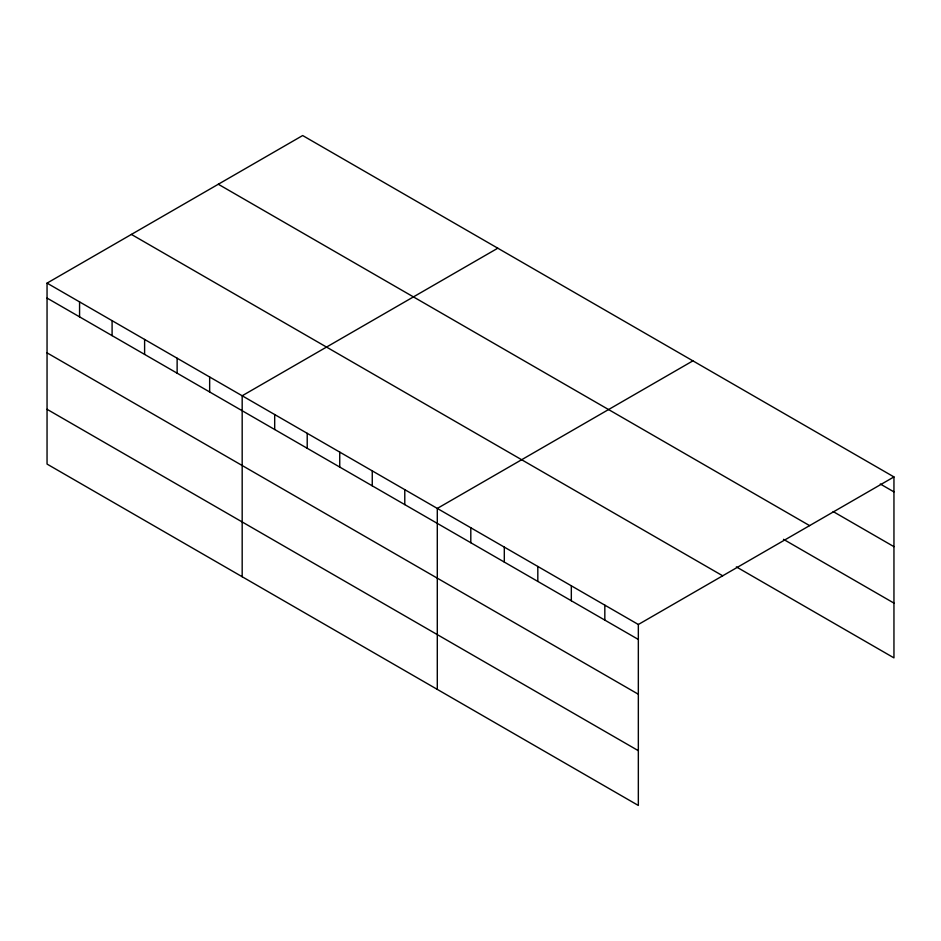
<?xml version="1.0" encoding="UTF-8"?>
<svg xmlns="http://www.w3.org/2000/svg" width="941" height="941" viewBox="0 0 941 941"><rect width="100%" height="100%" fill="white"/><g stroke="black" fill="none" stroke-linecap="round" stroke-linejoin="round"><path stroke-width="1.41" d="M638.339 694.235L638.339 624.495L47.05 283.123L47.05 464.078L638.339 805.461L638.339 694.235L47.05 352.863M736.344 566.882L893.95 657.877L893.95 476.922L302.661 135.539L47.05 283.123M497.789 248.201L242.178 395.773L242.178 576.739M692.917 360.85L437.294 508.434L437.294 689.388M638.339 624.495L893.95 476.922M880.294 484.003L893.95 491.884M833.138 511.551L893.95 546.662M218.312 184.248L809.601 525.619M783.5 539.334L893.95 603.099M131.399 234.415L722.688 575.798M47.05 298.085L638.339 639.457M47.05 409.3L638.339 750.683M604.828 605.157L604.828 620.119M571.328 585.808L571.328 600.77M537.817 566.458L537.817 581.42M504.305 547.121L504.305 562.083M470.806 527.772L470.806 542.734M404.783 489.649L404.783 504.611M372.26 470.876L372.26 485.838M339.736 452.103L339.736 467.065M307.213 433.33L307.213 448.292M274.69 414.546L274.69 429.508M209.655 377L209.655 391.962M177.131 358.227L177.131 373.189M144.608 339.442L144.608 354.404M112.097 320.669L112.097 335.631M79.573 301.896L79.573 316.858"/></g></svg>
